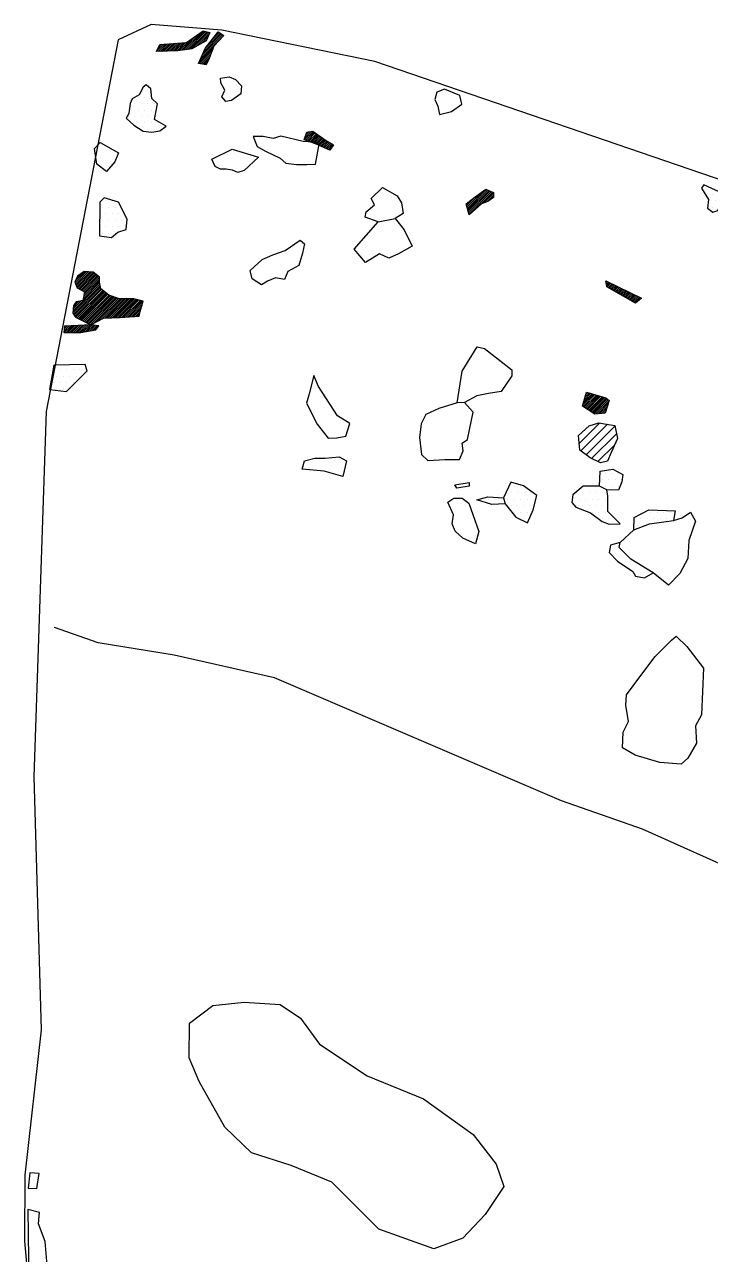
# Model space of a CAD drawing. Header units: metres. Extents: x -9.01 to -4.89, y -17.74 to -14.06.
# Drawn here: x -9.006 to -7.685, y -16.43 to -14.06 of the extents above; entities that cross this region are included whole.
import ezdxf

# ---------------------------------------------------------------- set-up
doc = ezdxf.new("R2010")
doc.units = ezdxf.units.M
doc.header["$LTSCALE"] = 25
doc.header["$MEASUREMENT"] = 0
doc.linetypes.add('STRICHPUNKTX2', pattern=[2, 1, -0.5, 0, -0.5])
doc.layers.get('0').update_dxf_attribs({"linetype": 'CONTINUOUS'})
for name, color, linetype in [('BEFUND', 1, 'CONTINUOUS'), ('FEUER', 1, 'CONTINUOUS'), ('GRABUNGSGRENZE', 3, 'STRICHPUNKTX2'), ('KNOCHEN', 2, 'CONTINUOUS'), ('KNOCHENSCHRAFF', 2, 'CONTINUOUS'), ('STEINE', 4, 'CONTINUOUS'), ('STEINESCHRAFF', 4, 'CONTINUOUS')]:
    doc.layers.add(name, color=color, linetype=linetype)

# ---------------------------------------------------------------- blocks, each defined once
blk = doc.blocks.new('*X1')
at = {"color": 0}
for p, q in [((-869.59, -1410.88), (-866.02, -1407.31)), ((-869.18, -1410.83), (-865.73, -1407.37)), ((-874.52, -1411.22), (-873.07, -1409.76)), ((-874.15, -1411.2), (-872.69, -1409.73)), ((-873.79, -1411.19), (-872.31, -1409.71)), ((-873.42, -1411.17), (-871.93, -1409.68)), ((-873.05, -1411.16), (-871.55, -1409.65)), ((-872.68, -1411.14), (-871.16, -1409.63)), ((-872.31, -1411.13), (-870.78, -1409.6)), ((-871.95, -1411.12), (-870.4, -1409.57)), ((-871.58, -1411.1), (-870.02, -1409.55)), ((-871.21, -1411.09), (-869.64, -1409.52)), ((-870.81, -1411.04), (-868.99, -1409.22)), ((-870.41, -1410.99), (-867.76, -1408.35)), ((-870, -1410.93), (-866.54, -1407.47)), ((-868.77, -1410.77), (-865.44, -1407.44)), ((-868.32, -1410.67), (-865.16, -1407.51)), ((-867.5, -1410.21), (-865.03, -1407.73)), ((-866.69, -1409.75), (-865.28, -1408.34)), ((-866.66, -1412.55), (-862.45, -1408.34)), ((-866.39, -1411.92), (-862.46, -1407.99)), ((-866.11, -1411.29), (-862.68, -1407.85)), ((-865.88, -1409.29), (-865.53, -1408.94)), ((-865.84, -1410.66), (-862.89, -1407.72)), ((-864.59, -1409.06), (-863.11, -1407.58)), ((-875.14, -1411.13), (-873.83, -1409.81)), ((-874.89, -1411.23), (-873.45, -1409.79)), ((-874.81, -1410.45), (-874.21, -1409.84)), ((-866.95, -1413.55), (-864.45, -1411.04)), ((-866.93, -1413.17), (-864.24, -1410.48)), ((-866.65, -1413.6), (-864.66, -1411.61)), ((-866.35, -1413.65), (-864.87, -1412.18)), ((-866.05, -1413.7), (-865.09, -1412.74)), ((-865.75, -1413.75), (-865.43, -1413.44)), ((-846.66, -1428.26), (-845.02, -1426.61)), ((-846.6, -1427.84), (-845.35, -1426.59)), ((-846.41, -1427.3), (-845.78, -1426.67)), ((-846.4, -1428.35), (-844.81, -1426.76)), ((-846.23, -1426.76), (-846.22, -1426.75)), ((-846.14, -1428.44), (-844.61, -1426.91)), ((-845.87, -1428.53), (-844.4, -1427.06)), ((-845.61, -1428.62), (-844.2, -1427.21)), ((-845.35, -1428.71), (-843.99, -1427.36)), ((-845.09, -1428.8), (-843.79, -1427.5)), ((-844.82, -1428.89), (-843.58, -1427.65)), ((-844.56, -1428.99), (-843.38, -1427.8)), ((-844.32, -1429.1), (-843.17, -1427.95)), ((-844.08, -1429.21), (-842.97, -1428.1)), ((-843.84, -1429.32), (-842.76, -1428.25)), ((-843.6, -1429.44), (-842.55, -1428.39)), ((-843.36, -1429.55), (-842.33, -1428.52)), ((-843.12, -1429.66), (-842.11, -1428.65)), ((-842.88, -1429.78), (-841.89, -1428.79)), ((-842.64, -1429.89), (-841.67, -1428.92)), ((-842.4, -1430), (-841.45, -1429.05)), ((-842.16, -1430.11), (-841.22, -1429.18)), ((-841.91, -1430.23), (-841.57, -1429.88)), ((-815.4, -1441.19), (-812.42, -1438.21)), ((-815.32, -1441.46), (-811.63, -1437.78)), ((-815.24, -1441.73), (-811.39, -1437.88)), ((-815.15, -1442), (-811.14, -1437.99)), ((-815.07, -1442.28), (-810.9, -1438.1)), ((-814.99, -1442.55), (-810.65, -1438.21)), ((-815.56, -1440.64), (-815.25, -1440.33)), ((-815.48, -1440.91), (-813.75, -1439.18)), ((-813.35, -1441.27), (-810.41, -1438.32)), ((-812.15, -1440.41), (-810.28, -1438.54)), ((-811.56, -1440.18), (-810.27, -1438.89)), ((-810.6, -1439.58), (-810.27, -1439.25)), ((-890.87, -1455.5), (-889, -1453.62)), ((-890.86, -1455.84), (-888.67, -1453.64)), ((-890.76, -1456.09), (-888.33, -1453.66)), ((-890.65, -1456.34), (-888, -1453.68)), ((-890.6, -1454.87), (-889.74, -1454.01)), ((-890.54, -1456.58), (-887.66, -1453.7)), ((-890.39, -1456.78), (-887.35, -1453.74)), ((-890.16, -1456.91), (-887.15, -1453.9)), ((-889.94, -1457.04), (-886.96, -1454.06)), ((-889.71, -1457.17), (-886.77, -1454.22)), ((-889.49, -1457.29), (-886.57, -1454.38)), ((-889.26, -1457.42), (-886.38, -1454.54)), ((-889.06, -1457.57), (-886.2, -1454.72)), ((-891.29, -1461.57), (-886.07, -1456.35)), ((-891.26, -1461.19), (-886.12, -1456.05)), ((-891.19, -1461.82), (-886.01, -1456.64)), ((-891.04, -1462.03), (-885.95, -1456.94)), ((-890.89, -1462.23), (-885.77, -1457.11)), ((-889.29, -1458.87), (-886.18, -1455.76)), ((-889.22, -1458.44), (-886.2, -1455.42)), ((-889.14, -1458.01), (-886.2, -1455.07)), ((-788.64, -1455.44), (-788.63, -1455.44)), ((-788.59, -1455.74), (-788.39, -1455.55)), ((-788.53, -1456.04), (-788.16, -1455.66)), ((-788.48, -1456.34), (-787.92, -1455.78)), ((-788.37, -1456.59), (-787.68, -1455.89)), ((-788.15, -1456.72), (-787.44, -1456.01)), ((-787.92, -1456.85), (-787.2, -1456.12)), ((-787.7, -1456.98), (-786.96, -1456.24)), ((-787.47, -1457.1), (-786.72, -1456.35)), ((-787.25, -1457.23), (-786.48, -1456.47)), ((-787.02, -1457.36), (-786.24, -1456.58)), ((-786.8, -1457.49), (-786.01, -1456.7)), ((-786.57, -1457.62), (-785.77, -1456.81)), ((-786.35, -1457.75), (-785.53, -1456.93)), ((-786.12, -1457.88), (-785.29, -1457.04)), ((-785.9, -1458), (-785.05, -1457.16)), ((-891.24, -1460.81), (-889.7, -1459.28)), ((-891.21, -1460.43), (-890.13, -1459.35)), ((-890.89, -1459.76), (-890.55, -1459.41)), ((-890.72, -1462.42), (-885.56, -1457.26)), ((-890.49, -1462.53), (-885.36, -1457.41)), ((-890.25, -1462.65), (-885.16, -1457.56)), ((-890.02, -1462.77), (-884.95, -1457.71)), ((-889.78, -1462.89), (-884.75, -1457.86)), ((-889.55, -1463.01), (-884.55, -1458.01)), ((-889.31, -1463.13), (-884.34, -1458.16)), ((-889.08, -1463.25), (-884.08, -1458.25)), ((-888.84, -1463.37), (-883.81, -1458.34)), ((-888.61, -1463.49), (-883.55, -1458.43)), ((-888.37, -1463.61), (-883.29, -1458.52)), ((-888.14, -1463.72), (-883.03, -1458.61)), ((-887.91, -1463.84), (-882.77, -1458.7)), ((-887.23, -1463.52), (-882.5, -1458.8)), ((-886.49, -1463.14), (-882.21, -1458.86)), ((-885.75, -1462.75), (-881.86, -1458.86)), ((-885.22, -1462.58), (-881.5, -1458.86)), ((-884.86, -1462.56), (-881.15, -1458.86)), ((-884.49, -1462.55), (-880.8, -1458.86)), ((-884.13, -1462.54), (-880.44, -1458.86)), ((-883.76, -1462.53), (-880.09, -1458.85)), ((-883.4, -1462.52), (-879.73, -1458.85)), ((-883.03, -1462.5), (-879.42, -1458.89)), ((-882.66, -1462.49), (-879.14, -1458.96)), ((-882.3, -1462.48), (-878.85, -1459.03)), ((-881.92, -1462.46), (-878.57, -1459.1)), ((-881.54, -1462.43), (-878.29, -1459.17)), ((-881.16, -1462.4), (-878, -1459.24)), ((-880.78, -1462.38), (-877.75, -1459.34)), ((-785.67, -1458.13), (-784.81, -1457.27)), ((-785.45, -1458.26), (-784.57, -1457.38)), ((-785.23, -1458.39), (-784.33, -1457.5)), ((-785, -1458.52), (-784.09, -1457.61)), ((-784.78, -1458.65), (-783.86, -1457.73)), ((-784.55, -1458.78), (-783.62, -1457.84)), ((-784.33, -1458.91), (-783.38, -1457.96)), ((-784.1, -1459.03), (-783.14, -1458.07)), ((-783.88, -1459.16), (-782.9, -1458.19)), ((-783.65, -1459.29), (-782.66, -1458.3)), ((-783.43, -1459.42), (-782.42, -1458.42)), ((-783.2, -1459.55), (-782.18, -1458.53)), ((-782.98, -1459.68), (-781.94, -1458.65)), ((-880.4, -1462.35), (-877.9, -1459.84)), ((-880.02, -1462.32), (-878.05, -1460.35)), ((-879.64, -1462.3), (-878.2, -1460.85)), ((-879.26, -1462.27), (-878.35, -1461.36)), ((-878.88, -1462.24), (-878.46, -1461.82)), ((-892.99, -1465.39), (-891.65, -1464.05)), ((-892.99, -1465.04), (-892.02, -1464.07)), ((-892.96, -1464.66), (-892.4, -1464.09)), ((-892.93, -1464.27), (-892.77, -1464.11)), ((-892.63, -1465.39), (-891.28, -1464.04)), ((-892.27, -1465.38), (-890.91, -1464.02)), ((-891.91, -1465.38), (-890.53, -1464)), ((-891.55, -1465.37), (-890.16, -1463.98)), ((-891.19, -1465.36), (-889.79, -1463.96)), ((-890.83, -1465.36), (-889.41, -1463.94)), ((-890.47, -1465.35), (-889.04, -1463.92)), ((-890.11, -1465.35), (-888.67, -1463.9)), ((-889.75, -1465.34), (-888.3, -1463.88)), ((-889.32, -1465.26), (-887.92, -1463.86)), ((-888.89, -1465.18), (-887.61, -1463.9)), ((-888.46, -1465.11), (-887.3, -1463.95)), ((-888.03, -1465.03), (-887, -1464)), ((-887.6, -1464.95), (-886.7, -1464.05)), ((-887.17, -1464.87), (-886.39, -1464.1)), ((-793.09, -1479.33), (-791, -1477.25)), ((-793.02, -1479.63), (-790.73, -1477.33)), ((-792.93, -1478.83), (-791.27, -1477.16)), ((-792.81, -1479.76), (-790.45, -1477.41)), ((-792.78, -1478.32), (-791.54, -1477.08)), ((-792.63, -1477.82), (-791.81, -1477)), ((-792.59, -1479.9), (-790.18, -1477.49)), ((-792.48, -1477.31), (-792.09, -1476.92)), ((-792.38, -1480.04), (-789.91, -1477.57)), ((-792.16, -1480.18), (-789.64, -1477.65)), ((-791.94, -1480.31), (-789.37, -1477.73)), ((-791.73, -1480.45), (-789.09, -1477.82)), ((-791.51, -1480.59), (-788.82, -1477.9)), ((-791.3, -1480.73), (-788.57, -1478)), ((-791.08, -1480.86), (-788.38, -1478.16)), ((-790.86, -1481), (-788.18, -1478.32)), ((-790.57, -1481.06), (-788.01, -1478.5)), ((-790.18, -1481.03), (-788.17, -1479.02)), ((-789.8, -1481), (-788.33, -1479.53)), ((-789.42, -1480.97), (-788.49, -1480.04)), ((-789.03, -1480.94), (-788.65, -1480.56))]:
    blk.add_line(p, q, dxfattribs=at)
blk = doc.blocks.new('*X6')
at = {"color": 0}
for p, q in [((-876.875, -1418.75), (-876.875, -1418.75)), ((-879.375, -1421.25), (-879.375, -1421.25)), ((-878.75, -1420), (-878.75, -1420)), ((-878.125, -1421.25), (-878.125, -1421.25)), ((-877.5, -1420), (-877.5, -1420)), ((-876.875, -1421.25), (-876.875, -1421.25)), ((-876.25, -1420), (-876.25, -1420)), ((-875.625, -1421.25), (-875.625, -1421.25)), ((-880.625, -1423.75), (-880.625, -1423.75)), ((-880, -1422.5), (-880, -1422.5)), ((-879.375, -1423.75), (-879.375, -1423.75)), ((-878.75, -1422.5), (-878.75, -1422.5)), ((-878.125, -1423.75), (-878.125, -1423.75)), ((-877.5, -1422.5), (-877.5, -1422.5)), ((-876.875, -1423.75), (-876.875, -1423.75)), ((-876.25, -1422.5), (-876.25, -1422.5)), ((-875.625, -1423.75), (-875.625, -1423.75)), ((-880, -1425), (-880, -1425)), ((-878.75, -1425), (-878.75, -1425)), ((-878.125, -1426.25), (-878.125, -1426.25)), ((-877.5, -1425), (-877.5, -1425)), ((-876.875, -1426.25), (-876.875, -1426.25)), ((-876.25, -1425), (-876.25, -1425)), ((-875.625, -1426.25), (-875.625, -1426.25)), ((-875, -1425), (-875, -1425)), ((-874.375, -1426.25), (-874.375, -1426.25)), ((-770, -1437.5), (-770, -1437.5)), ((-768.75, -1437.5), (-768.75, -1437.5)), ((-885, -1440), (-885, -1440)), ((-883.75, -1440), (-883.75, -1440)), ((-769.375, -1438.75), (-769.375, -1438.75)), ((-768.75, -1440), (-768.75, -1440)), ((-768.125, -1438.75), (-768.125, -1438.75)), ((-767.5, -1440), (-767.5, -1440)), ((-766.875, -1438.75), (-766.875, -1438.75)), ((-766.25, -1440), (-766.25, -1440)), ((-885.625, -1441.25), (-885.625, -1441.25)), ((-885, -1442.5), (-885, -1442.5)), ((-884.375, -1441.25), (-884.375, -1441.25)), ((-883.75, -1442.5), (-883.75, -1442.5)), ((-883.125, -1441.25), (-883.125, -1441.25)), ((-882.5, -1442.5), (-882.5, -1442.5)), ((-768.125, -1441.25), (-768.125, -1441.25)), ((-766.875, -1441.25), (-766.875, -1441.25)), ((-758.75, -1442.5), (-758.75, -1442.5)), ((-758.125, -1441.25), (-758.125, -1441.25)), ((-757.5, -1442.5), (-757.5, -1442.5)), ((-756.875, -1441.25), (-756.875, -1441.25)), ((-756.25, -1442.5), (-756.25, -1442.5)), ((-755, -1442.5), (-755, -1442.5)), ((-753.75, -1442.5), (-753.75, -1442.5)), ((-752.5, -1442.5), (-752.5, -1442.5)), ((-885.625, -1443.75), (-885.625, -1443.75)), ((-885, -1445), (-885, -1445)), ((-884.375, -1443.75), (-884.375, -1443.75)), ((-883.75, -1445), (-883.75, -1445)), ((-883.125, -1443.75), (-883.125, -1443.75)), ((-882.5, -1445), (-882.5, -1445)), ((-881.875, -1443.75), (-881.875, -1443.75)), ((-881.25, -1445), (-881.25, -1445)), ((-758.75, -1445), (-758.75, -1445)), ((-758.125, -1443.75), (-758.125, -1443.75)), ((-757.5, -1445), (-757.5, -1445)), ((-756.875, -1443.75), (-756.875, -1443.75)), ((-756.25, -1445), (-756.25, -1445)), ((-755.625, -1443.75), (-755.625, -1443.75)), ((-755, -1445), (-755, -1445)), ((-754.375, -1443.75), (-754.375, -1443.75)), ((-753.75, -1445), (-753.75, -1445)), ((-753.125, -1443.75), (-753.125, -1443.75)), ((-751.875, -1443.75), (-751.875, -1443.75)), ((-885.625, -1446.25), (-885.625, -1446.25)), ((-884.375, -1446.25), (-884.375, -1446.25)), ((-883.125, -1446.25), (-883.125, -1446.25)), ((-758.75, -1447.5), (-758.75, -1447.5)), ((-758.125, -1446.25), (-758.125, -1446.25)), ((-757.5, -1447.5), (-757.5, -1447.5)), ((-758.125, -1448.75), (-758.125, -1448.75)), ((-754.375, -1463.75), (-754.375, -1463.75)), ((-753.75, -1462.5), (-753.75, -1462.5)), ((-753.125, -1463.75), (-753.125, -1463.75)), ((-756.875, -1466.25), (-756.875, -1466.25)), ((-756.25, -1465), (-756.25, -1465)), ((-755.625, -1466.25), (-755.625, -1466.25)), ((-755, -1465), (-755, -1465)), ((-754.375, -1466.25), (-754.375, -1466.25)), ((-753.75, -1465), (-753.75, -1465)), ((-753.125, -1466.25), (-753.125, -1466.25)), ((-752.5, -1465), (-752.5, -1465)), ((-757.5, -1467.5), (-757.5, -1467.5)), ((-756.875, -1468.75), (-756.875, -1468.75)), ((-756.25, -1467.5), (-756.25, -1467.5)), ((-755.625, -1468.75), (-755.625, -1468.75)), ((-755, -1467.5), (-755, -1467.5)), ((-754.375, -1468.75), (-754.375, -1468.75)), ((-753.75, -1467.5), (-753.75, -1467.5)), ((-757.5, -1470), (-757.5, -1470)), ((-756.875, -1471.25), (-756.875, -1471.25)), ((-756.25, -1470), (-756.25, -1470)), ((-755.625, -1471.25), (-755.625, -1471.25)), ((-755, -1470), (-755, -1470)), ((-895, -1472.5), (-895, -1472.5)), ((-894.375, -1473.75), (-894.375, -1473.75)), ((-893.75, -1472.5), (-893.75, -1472.5)), ((-893.125, -1473.75), (-893.125, -1473.75)), ((-892.5, -1472.5), (-892.5, -1472.5)), ((-891.875, -1473.75), (-891.875, -1473.75)), ((-891.25, -1472.5), (-891.25, -1472.5)), ((-890.625, -1473.75), (-890.625, -1473.75)), ((-890, -1472.5), (-890, -1472.5)), ((-888.75, -1472.5), (-888.75, -1472.5)), ((-757.5, -1472.5), (-757.5, -1472.5)), ((-756.25, -1472.5), (-756.25, -1472.5)), ((-755, -1472.5), (-755, -1472.5)), ((-895, -1475), (-895, -1475)), ((-893.75, -1475), (-893.75, -1475)), ((-892.5, -1475), (-892.5, -1475)), ((-891.25, -1475), (-891.25, -1475)), ((-895.625, -1476.25), (-895.625, -1476.25)), ((-894.375, -1476.25), (-894.375, -1476.25)), ((-893.125, -1476.25), (-893.125, -1476.25)), ((-762.5, -1477.5), (-762.5, -1477.5)), ((-761.25, -1477.5), (-761.25, -1477.5)), ((-766.25, -1480), (-766.25, -1480)), ((-765.625, -1478.75), (-765.625, -1478.75)), ((-765, -1480), (-765, -1480)), ((-764.375, -1478.75), (-764.375, -1478.75)), ((-763.75, -1480), (-763.75, -1480)), ((-763.125, -1478.75), (-763.125, -1478.75)), ((-762.5, -1480), (-762.5, -1480)), ((-761.875, -1478.75), (-761.875, -1478.75)), ((-760.625, -1478.75), (-760.625, -1478.75)), ((-760, -1480), (-760, -1480)), ((-759.375, -1478.75), (-759.375, -1478.75)), ((-766.875, -1481.25), (-766.875, -1481.25)), ((-766.25, -1482.5), (-766.25, -1482.5)), ((-765.625, -1481.25), (-765.625, -1481.25)), ((-765, -1482.5), (-765, -1482.5)), ((-764.375, -1481.25), (-764.375, -1481.25)), ((-763.75, -1482.5), (-763.75, -1482.5)), ((-763.125, -1481.25), (-763.125, -1481.25)), ((-759.375, -1481.25), (-759.375, -1481.25)), ((-758.75, -1482.5), (-758.75, -1482.5)), ((-758.125, -1481.25), (-758.125, -1481.25)), ((-766.25, -1485), (-766.25, -1485)), ((-765.625, -1483.75), (-765.625, -1483.75)), ((-765, -1485), (-765, -1485)), ((-736.25, -1487.5), (-736.25, -1487.5)), ((-735, -1487.5), (-735, -1487.5)), ((-740, -1490), (-740, -1490)), ((-739.375, -1488.75), (-739.375, -1488.75)), ((-738.75, -1490), (-738.75, -1490)), ((-738.125, -1488.75), (-738.125, -1488.75)), ((-737.5, -1490), (-737.5, -1490)), ((-736.875, -1488.75), (-736.875, -1488.75)), ((-736.25, -1490), (-736.25, -1490)), ((-735.625, -1488.75), (-735.625, -1488.75)), ((-735, -1490), (-735, -1490)), ((-734.375, -1488.75), (-734.375, -1488.75)), ((-788.75, -1492.5), (-788.75, -1492.5)), ((-787.5, -1492.5), (-787.5, -1492.5)), ((-786.25, -1492.5), (-786.25, -1492.5)), ((-739.375, -1491.25), (-739.375, -1491.25)), ((-738.75, -1492.5), (-738.75, -1492.5)), ((-738.125, -1491.25), (-738.125, -1491.25)), ((-737.5, -1492.5), (-737.5, -1492.5)), ((-736.875, -1491.25), (-736.875, -1491.25)), ((-736.25, -1492.5), (-736.25, -1492.5)), ((-735.625, -1491.25), (-735.625, -1491.25)), ((-806.25, -1495), (-806.25, -1495)), ((-805, -1495), (-805, -1495)), ((-792.5, -1495), (-792.5, -1495)), ((-791.25, -1495), (-791.25, -1495)), ((-790, -1495), (-790, -1495)), ((-789.375, -1493.75), (-789.375, -1493.75)), ((-788.75, -1495), (-788.75, -1495)), ((-788.125, -1493.75), (-788.125, -1493.75)), ((-787.5, -1495), (-787.5, -1495)), ((-786.875, -1493.75), (-786.875, -1493.75)), ((-786.25, -1495), (-786.25, -1495)), ((-785.625, -1493.75), (-785.625, -1493.75)), ((-738.125, -1493.75), (-738.125, -1493.75)), ((-806.875, -1496.25), (-806.875, -1496.25)), ((-805.625, -1496.25), (-805.625, -1496.25)), ((-804.375, -1496.25), (-804.375, -1496.25)), ((-803.125, -1496.25), (-803.125, -1496.25)), ((-794.375, -1496.25), (-794.375, -1496.25)), ((-793.125, -1496.25), (-793.125, -1496.25)), ((-791.875, -1496.25), (-791.875, -1496.25)), ((-790.625, -1496.25), (-790.625, -1496.25)), ((-789.375, -1496.25), (-789.375, -1496.25)), ((-759.375, -1496.25), (-759.375, -1496.25)), ((-758.125, -1496.25), (-758.125, -1496.25)), ((-756.875, -1496.25), (-756.875, -1496.25)), ((-755.625, -1496.25), (-755.625, -1496.25)), ((-754.375, -1496.25), (-754.375, -1496.25)), ((-812.5, -1497.5), (-812.5, -1497.5)), ((-811.25, -1497.5), (-811.25, -1497.5)), ((-810, -1497.5), (-810, -1497.5)), ((-808.75, -1497.5), (-808.75, -1497.5)), ((-807.5, -1497.5), (-807.5, -1497.5)), ((-806.875, -1498.75), (-806.875, -1498.75)), ((-806.25, -1497.5), (-806.25, -1497.5)), ((-805.625, -1498.75), (-805.625, -1498.75)), ((-805, -1497.5), (-805, -1497.5)), ((-804.375, -1498.75), (-804.375, -1498.75)), ((-803.75, -1497.5), (-803.75, -1497.5)), ((-803.125, -1498.75), (-803.125, -1498.75)), ((-802.5, -1497.5), (-802.5, -1497.5)), ((-795, -1497.5), (-795, -1497.5)), ((-794.375, -1498.75), (-794.375, -1498.75)), ((-793.75, -1497.5), (-793.75, -1497.5)), ((-793.125, -1498.75), (-793.125, -1498.75)), ((-792.5, -1497.5), (-792.5, -1497.5)), ((-791.875, -1498.75), (-791.875, -1498.75)), ((-791.25, -1497.5), (-791.25, -1497.5)), ((-790.625, -1498.75), (-790.625, -1498.75)), ((-790, -1497.5), (-790, -1497.5)), ((-789.375, -1498.75), (-789.375, -1498.75)), ((-788.75, -1497.5), (-788.75, -1497.5)), ((-760, -1497.5), (-760, -1497.5)), ((-759.375, -1498.75), (-759.375, -1498.75)), ((-758.75, -1497.5), (-758.75, -1497.5)), ((-758.125, -1498.75), (-758.125, -1498.75)), ((-757.5, -1497.5), (-757.5, -1497.5)), ((-756.875, -1498.75), (-756.875, -1498.75)), ((-756.25, -1497.5), (-756.25, -1497.5)), ((-755.625, -1498.75), (-755.625, -1498.75)), ((-755, -1497.5), (-755, -1497.5)), ((-753.75, -1497.5), (-753.75, -1497.5)), ((-806.25, -1500), (-806.25, -1500)), ((-805, -1500), (-805, -1500)), ((-804.375, -1501.25), (-804.375, -1501.25)), ((-803.75, -1500), (-803.75, -1500)), ((-791.25, -1500), (-791.25, -1500)), ((-790, -1500), (-790, -1500)), ((-789.375, -1501.25), (-789.375, -1501.25)), ((-788.75, -1500), (-788.75, -1500)), ((-788.125, -1501.25), (-788.125, -1501.25)), ((-786.875, -1501.25), (-786.875, -1501.25)), ((-783.125, -1501.25), (-783.125, -1501.25)), ((-781.875, -1501.25), (-781.875, -1501.25)), ((-780.625, -1501.25), (-780.625, -1501.25)), ((-780, -1500), (-780, -1500)), ((-779.375, -1501.25), (-779.375, -1501.25)), ((-778.75, -1500), (-778.75, -1500)), ((-778.125, -1501.25), (-778.125, -1501.25)), ((-777.5, -1500), (-777.5, -1500)), ((-776.875, -1501.25), (-776.875, -1501.25)), ((-776.25, -1500), (-776.25, -1500)), ((-775.625, -1501.25), (-775.625, -1501.25)), ((-760, -1500), (-760, -1500)), ((-759.375, -1501.25), (-759.375, -1501.25)), ((-758.75, -1500), (-758.75, -1500)), ((-758.125, -1501.25), (-758.125, -1501.25)), ((-757.5, -1500), (-757.5, -1500)), ((-756.875, -1501.25), (-756.875, -1501.25)), ((-756.25, -1500), (-756.25, -1500)), ((-704.375, -1501.25), (-704.375, -1501.25)), ((-703.125, -1501.25), (-703.125, -1501.25)), ((-782.5, -1502.5), (-782.5, -1502.5)), ((-781.25, -1502.5), (-781.25, -1502.5)), ((-759.375, -1503.75), (-759.375, -1503.75)), ((-758.75, -1502.5), (-758.75, -1502.5)), ((-758.125, -1503.75), (-758.125, -1503.75)), ((-757.5, -1502.5), (-757.5, -1502.5)), ((-756.875, -1503.75), (-756.875, -1503.75)), ((-708.125, -1503.75), (-708.125, -1503.75)), ((-706.875, -1503.75), (-706.875, -1503.75)), ((-706.25, -1502.5), (-706.25, -1502.5)), ((-705.625, -1503.75), (-705.625, -1503.75)), ((-705, -1502.5), (-705, -1502.5)), ((-704.375, -1503.75), (-704.375, -1503.75)), ((-703.75, -1502.5), (-703.75, -1502.5)), ((-703.125, -1503.75), (-703.125, -1503.75)), ((-702.5, -1502.5), (-702.5, -1502.5)), ((-701.875, -1503.75), (-701.875, -1503.75)), ((-758.75, -1505), (-758.75, -1505)), ((-757.5, -1505), (-757.5, -1505)), ((-709.375, -1506.25), (-709.375, -1506.25)), ((-708.75, -1505), (-708.75, -1505)), ((-708.125, -1506.25), (-708.125, -1506.25)), ((-707.5, -1505), (-707.5, -1505)), ((-706.875, -1506.25), (-706.875, -1506.25)), ((-706.25, -1505), (-706.25, -1505)), ((-705.625, -1506.25), (-705.625, -1506.25)), ((-705, -1505), (-705, -1505)), ((-704.375, -1506.25), (-704.375, -1506.25)), ((-703.75, -1505), (-703.75, -1505)), ((-708.75, -1507.5), (-708.75, -1507.5)), ((-708.125, -1508.75), (-708.125, -1508.75)), ((-707.5, -1507.5), (-707.5, -1507.5)), ((-706.875, -1508.75), (-706.875, -1508.75)), ((-706.25, -1507.5), (-706.25, -1507.5)), ((-708.75, -1510), (-708.75, -1510)), ((-707.5, -1510), (-707.5, -1510)), ((-693.125, -1548.75), (-693.125, -1548.75)), ((-694.375, -1551.25), (-694.375, -1551.25)), ((-693.75, -1550), (-693.75, -1550)), ((-693.125, -1551.25), (-693.125, -1551.25)), ((-692.5, -1550), (-692.5, -1550)), ((-691.875, -1551.25), (-691.875, -1551.25)), ((-691.25, -1550), (-691.25, -1550)), ((-690.625, -1551.25), (-690.625, -1551.25)), ((-689.375, -1551.25), (-689.375, -1551.25)), ((-693.75, -1552.5), (-693.75, -1552.5)), ((-692.5, -1552.5), (-692.5, -1552.5)), ((-691.25, -1552.5), (-691.25, -1552.5)), ((-690.625, -1553.75), (-690.625, -1553.75)), ((-690, -1552.5), (-690, -1552.5)), ((-689.375, -1553.75), (-689.375, -1553.75)), ((-688.75, -1552.5), (-688.75, -1552.5)), ((-665.625, -1593.75), (-665.625, -1593.75)), ((-664.375, -1593.75), (-664.375, -1593.75)), ((-663.75, -1592.5), (-663.75, -1592.5)), ((-665, -1595), (-665, -1595))]:
    blk.add_line(p, q, dxfattribs=at)
blk = doc.blocks.new('*X7')
at = {"color": 0}
for p, q in [((-793.77, -1486.73), (-789.86, -1482.82)), ((-793.44, -1488.17), (-788.31, -1483.04)), ((-792.44, -1488.94), (-786.91, -1483.41)), ((-791.4, -1489.66), (-786.61, -1484.87)), ((-790.21, -1490.24), (-786.94, -1486.98))]:
    blk.add_line(p, q, dxfattribs=at)

msp = doc.modelspace()

# ---------------------------------------------------------------- linework, layer by layer
at = {"layer": 'BEFUND'}
for points in [[(-6.3122, -16.4404), (-6.4575, -16.3692), (-6.5968, -16.3169), (-6.761, -16.2355), (-6.8722, -16.1694), (-6.9854, -16.1119), (-7.0966, -16.0489), (-7.1808, -15.9735), (-7.268, -15.8936), (-7.3528, -15.8116), (-7.4272, -15.7562), (-7.6123, -15.7019), (-7.8158, -15.6104), (-7.9719, -15.556), (-8.5247, -15.3191), (-8.7179, -15.2755), (-8.8642, -15.2518), (-8.9484, -15.2218)], [(-8.6885, -15.984), (-8.6432, -15.9503), (-8.5831, -15.9441), (-8.5137, -15.9481), (-8.4744, -15.9746), (-8.4377, -16.0245), (-8.3459, -16.0861), (-8.2375, -16.13)], [(-8.162, -16.3988), (-8.218, -16.4193), (-8.3236, -16.3811), (-8.4144, -16.2905), (-8.4925, -16.2585), (-8.5689, -16.2341), (-8.6205, -16.1848), (-8.67, -16.0966), (-8.6889, -16.0513), (-8.6885, -15.984)], [(-8.2375, -16.13), (-8.1418, -16.1985), (-8.0979, -16.256), (-8.0831, -16.2988), (-8.1187, -16.3529), (-8.162, -16.3988)]]:
    msp.add_lwpolyline(points, dxfattribs=at)
at = {"layer": 'GRABUNGSGRENZE', "flags": 128}
msp.add_lwpolyline([(-6.798, -14.6001), (-6.998, -14.5884), (-8.3314, -14.1313), (-8.6261, -14.071), (-8.7622, -14.0604), (-8.8259, -14.0896), (-8.9647, -14.8059), (-8.9883, -15.5098), (-8.9739, -15.9971), (-9.0057, -16.277), (-9.0061, -16.4044), (-8.9885, -16.6037), (-8.962, -17.0175), (-8.9466, -17.4916)], dxfattribs=at)
at = {"layer": 'KNOCHEN'}
for points in [[(-8.7519, -14.1124), (-8.7453, -14.0986), (-8.6939, -14.095), (-8.6623, -14.0725), (-8.6495, -14.0756), (-8.6561, -14.0914), (-8.6842, -14.1072), (-8.7112, -14.1108), (-8.7519, -14.1124)], [(-8.6709, -14.1353), (-8.6582, -14.1062), (-8.6332, -14.0746), (-8.6225, -14.0812), (-8.6414, -14.1021), (-8.6515, -14.1291), (-8.6561, -14.1378), (-8.6709, -14.1353)], [(-8.4673, -14.2823), (-8.4622, -14.2675), (-8.451, -14.2655), (-8.4265, -14.2833), (-8.4112, -14.2924), (-8.4184, -14.3026), (-8.4454, -14.2899), (-8.4673, -14.2823)], [(-8.1557, -14.4058), (-8.1384, -14.3925), (-8.1175, -14.3772), (-8.1028, -14.3838), (-8.1027, -14.3935), (-8.1139, -14.4012), (-8.1257, -14.4058), (-8.1496, -14.4267), (-8.1557, -14.4058)], [(-8.7835, -14.6135), (-8.7774, -14.5931), (-8.7957, -14.5885), (-8.8232, -14.5886), (-8.8436, -14.5815), (-8.8595, -14.5698), (-8.862, -14.5565), (-8.862, -14.5468), (-8.8738, -14.5372), (-8.8916, -14.5362), (-8.9043, -14.5448), (-8.9094, -14.5566), (-8.9048, -14.5673), (-8.8905, -14.5754), (-8.8936, -14.5922), (-8.9063, -14.5943), (-8.9119, -14.6014), (-8.9129, -14.6167), (-8.9078, -14.6238), (-8.8787, -14.6386), (-8.8543, -14.6258), (-8.8217, -14.6248), (-8.7855, -14.6222), (-8.7835, -14.6135)], [(-7.8844, -14.5655), (-7.8864, -14.5543), (-7.8176, -14.5874), (-7.8293, -14.5971), (-7.8844, -14.5655)], [(-8.9302, -14.6539), (-8.8976, -14.6534), (-8.869, -14.6483), (-8.8629, -14.6411), (-8.8787, -14.6386), (-8.9292, -14.6412), (-8.9302, -14.6539)], [(-7.9315, -14.7955), (-7.9234, -14.7684), (-7.8862, -14.7796), (-7.88, -14.7847), (-7.8876, -14.8092), (-7.9075, -14.8107), (-7.9315, -14.7955)]]:
    msp.add_lwpolyline(points, dxfattribs=at)
at = {"layer": 'STEINE'}
for points in [[(-8.6285, -14.1637), (-8.6117, -14.1612), (-8.5995, -14.1663), (-8.5883, -14.1785), (-8.5893, -14.1938), (-8.6076, -14.2065), (-8.6183, -14.2086), (-8.6259, -14.1999), (-8.6204, -14.1867), (-8.628, -14.1729), (-8.6285, -14.1637)], [(-8.7334, -14.2561), (-8.7559, -14.2434), (-8.7498, -14.2133), (-8.761, -14.2026), (-8.7631, -14.1843), (-8.7718, -14.1762), (-8.7779, -14.1813), (-8.7855, -14.196), (-8.7987, -14.2032), (-8.8028, -14.2124), (-8.8053, -14.2318), (-8.8104, -14.2404), (-8.7956, -14.2542), (-8.7778, -14.2659), (-8.7609, -14.2679), (-8.7456, -14.2653), (-8.7334, -14.2561)], [(-8.1973, -14.1851), (-8.2121, -14.1908), (-8.2161, -14.205), (-8.21, -14.2173), (-8.2069, -14.2336), (-8.184, -14.2279), (-8.1636, -14.2136), (-8.1677, -14.1973), (-8.1973, -14.1851)], [(-8.4383, -14.2879), (-8.4694, -14.2859), (-8.5127, -14.2752), (-8.527, -14.2798), (-8.5468, -14.2758), (-8.5657, -14.2763), (-8.558, -14.2952), (-8.5422, -14.3043), (-8.5137, -14.318), (-8.5029, -14.3277), (-8.4826, -14.3302), (-8.4627, -14.3297), (-8.4459, -14.3292), (-8.4383, -14.2879)], [(-8.848, -14.3434), (-8.8669, -14.3292), (-8.8715, -14.2991), (-8.8603, -14.2879), (-8.8251, -14.3072), (-8.8322, -14.3251), (-8.848, -14.3434)], [(-8.6457, -14.3197), (-8.6065, -14.3003), (-8.5555, -14.3156), (-8.583, -14.3416), (-8.5952, -14.3452), (-8.6054, -14.3406), (-8.6181, -14.3391), (-8.6288, -14.3391), (-8.639, -14.334), (-8.6457, -14.3197)], [(-8.3249, -14.4402), (-8.3499, -14.4315), (-8.3479, -14.4213), (-8.3321, -14.4075), (-8.3382, -14.3953), (-8.3168, -14.3744), (-8.2883, -14.3902), (-8.2801, -14.4039), (-8.277, -14.4243), (-8.2923, -14.434)], [(-7.6975, -14.3691), (-7.7021, -14.3757), (-7.6888, -14.3976), (-7.6904, -14.4139), (-7.6802, -14.422), (-7.6705, -14.4185), (-7.6527, -14.3899), (-7.6975, -14.3691)], [(-8.8621, -14.4673), (-8.8387, -14.4708), (-8.8265, -14.4606), (-8.8102, -14.4555), (-8.8086, -14.4356), (-8.8255, -14.4025), (-8.8525, -14.3944), (-8.8612, -14.4026), (-8.8621, -14.4673)], [(-8.3493, -14.5187), (-8.3712, -14.4932), (-8.3249, -14.4402), (-8.2923, -14.434), (-8.2749, -14.4559), (-8.2596, -14.487), (-8.2856, -14.5023), (-8.3044, -14.5105), (-8.3223, -14.5023), (-8.3493, -14.5187)], [(-8.5715, -14.5342), (-8.5486, -14.5128), (-8.5282, -14.5041), (-8.5043, -14.4954), (-8.4752, -14.4755), (-8.4666, -14.4831), (-8.4706, -14.501), (-8.4777, -14.5244), (-8.4991, -14.5362), (-8.5052, -14.5515), (-8.5226, -14.5485), (-8.5384, -14.5546), (-8.5496, -14.5617), (-8.5679, -14.5505), (-8.5715, -14.5342)], [(-8.1731, -14.7891), (-8.163, -14.7279), (-8.134, -14.6815), (-8.1202, -14.6846), (-8.0672, -14.7253), (-8.0672, -14.737), (-8.088, -14.7676), (-8.1125, -14.7712), (-8.1349, -14.7758), (-8.1588, -14.7886), (-8.1731, -14.7891)], [(-8.9581, -14.7636), (-8.9255, -14.7671), (-8.8858, -14.7273), (-8.8894, -14.7151), (-8.9495, -14.7167), (-8.9581, -14.7636)], [(-8.4489, -14.7364), (-8.4581, -14.7716), (-8.4631, -14.79), (-8.4422, -14.8302), (-8.4213, -14.8572), (-8.4044, -14.8567), (-8.3871, -14.8536), (-8.3795, -14.8291), (-8.4035, -14.8139), (-8.4397, -14.7578), (-8.4489, -14.7364)], [(-8.1731, -14.7891), (-8.2083, -14.7999), (-8.2332, -14.8116), (-8.2419, -14.8295), (-8.2454, -14.856), (-8.2418, -14.8886), (-8.229, -14.9003), (-8.1964, -14.8982), (-8.1684, -14.8982), (-8.1613, -14.8814), (-8.1633, -14.8671), (-8.1526, -14.86), (-8.142, -14.8069), (-8.1588, -14.7886)], [(-7.9391, -14.852), (-7.9187, -14.8332), (-7.8999, -14.828), (-7.8851, -14.8301), (-7.8693, -14.8331), (-7.8641, -14.8581), (-7.8763, -14.8851), (-7.8835, -14.9014), (-7.8967, -14.905), (-7.9166, -14.8953), (-7.9365, -14.8801), (-7.9391, -14.852)], [(-8.4717, -14.9169), (-8.4666, -14.9006), (-8.4467, -14.8955), (-8.4268, -14.896), (-8.4003, -14.8929), (-8.386, -14.901), (-8.3931, -14.9311), (-8.4293, -14.9209), (-8.4717, -14.9169)], [(-7.8987, -14.9494), (-7.8972, -14.9208), (-7.8727, -14.9172), (-7.8534, -14.9274), (-7.8559, -14.9411), (-7.862, -14.9575), (-7.8844, -14.957)], [(-8.1734, -14.9533), (-8.1775, -14.9471), (-8.15, -14.9425), (-8.15, -14.9497), (-8.1734, -14.9533)], [(-8.0806, -14.9837), (-8.0597, -15.0097), (-8.0372, -15.0204), (-8.0261, -14.9954), (-8.0195, -14.9678), (-8.045, -14.949), (-8.0695, -14.9419), (-8.0837, -14.9725)], [(-7.9517, -14.981), (-7.944, -14.9902), (-7.916, -15.0014), (-7.8935, -15.0176), (-7.8797, -15.0227), (-7.8588, -15.0222), (-7.8828, -14.9983), (-7.8824, -14.9692), (-7.8844, -14.957), (-7.8987, -14.9494), (-7.9298, -14.9499), (-7.9502, -14.9662), (-7.9517, -14.981)], [(-8.1376, -15.0608), (-8.1616, -15.0496), (-8.1769, -15.0363), (-8.1825, -15.0226), (-8.18, -15.0047), (-8.1907, -14.9808), (-8.1795, -14.9731), (-8.1632, -14.9731), (-8.1505, -14.9823), (-8.131, -15.0373), (-8.1376, -15.0608)], [(-8.0806, -14.9837), (-8.1061, -14.9853), (-8.1352, -14.9761), (-8.1138, -14.97), (-8.0837, -14.9725), (-8.0806, -14.9837)], [(-7.8328, -15.0339), (-7.8318, -15.0099), (-7.8038, -14.9956), (-7.7529, -14.9971), (-7.7559, -15.016)], [(-7.8608, -15.0681), (-7.8588, -15.0584), (-7.8328, -15.0339), (-7.8023, -15.0226), (-7.7559, -15.016), (-7.7391, -15.0108), (-7.7233, -15.0001), (-7.7136, -15.0174), (-7.7268, -15.0541), (-7.7283, -15.0893), (-7.744, -15.1179), (-7.7654, -15.1403), (-7.7955, -15.1169), (-7.8384, -15.0905), (-7.8608, -15.0681)], [(-7.8588, -15.0584), (-7.8777, -15.0635), (-7.8797, -15.0778), (-7.8639, -15.0941), (-7.8343, -15.1139), (-7.8292, -15.1231), (-7.8118, -15.1261), (-7.7955, -15.1169)], [(-7.751, -15.2387), (-7.7301, -15.2585), (-7.6985, -15.3003), (-7.7019, -15.39), (-7.7136, -15.4114), (-7.712, -15.4446), (-7.7283, -15.4736), (-7.7416, -15.4854), (-7.7823, -15.4819), (-7.8298, -15.4682), (-7.8542, -15.4539), (-7.8533, -15.4238), (-7.8426, -15.4029), (-7.8477, -15.3718), (-7.8467, -15.352), (-7.8208, -15.3173), (-7.7913, -15.278), (-7.7602, -15.2463), (-7.751, -15.2387)], [(-8.9991, -16.3025), (-8.9827, -16.3029), (-8.9782, -16.2739), (-8.996, -16.2729), (-8.9991, -16.3025)], [(-8.9642, -16.4925), (-8.9622, -16.4589), (-8.9663, -16.4049), (-8.9791, -16.3707), (-8.9776, -16.3488), (-9, -16.3432), (-8.9978, -16.4854)]]:
    msp.add_lwpolyline(points, dxfattribs=at)

# ---------------------------------------------------------------- block references
at = {"layer": 'FEUER', "xscale": 0.01, "yscale": 0.01, "zscale": 0.01}
msp.add_blockref('*X7', (0, 0), dxfattribs=at)
at = {"layer": 'KNOCHENSCHRAFF', "xscale": 0.01, "yscale": 0.01, "zscale": 0.01}
msp.add_blockref('*X1', (0, 0), dxfattribs=at)
at = {"layer": 'STEINESCHRAFF', "xscale": 0.01, "yscale": 0.01, "zscale": 0.01}
msp.add_blockref('*X6', (0, 0), dxfattribs=at)

doc.saveas('drawing.dxf')
